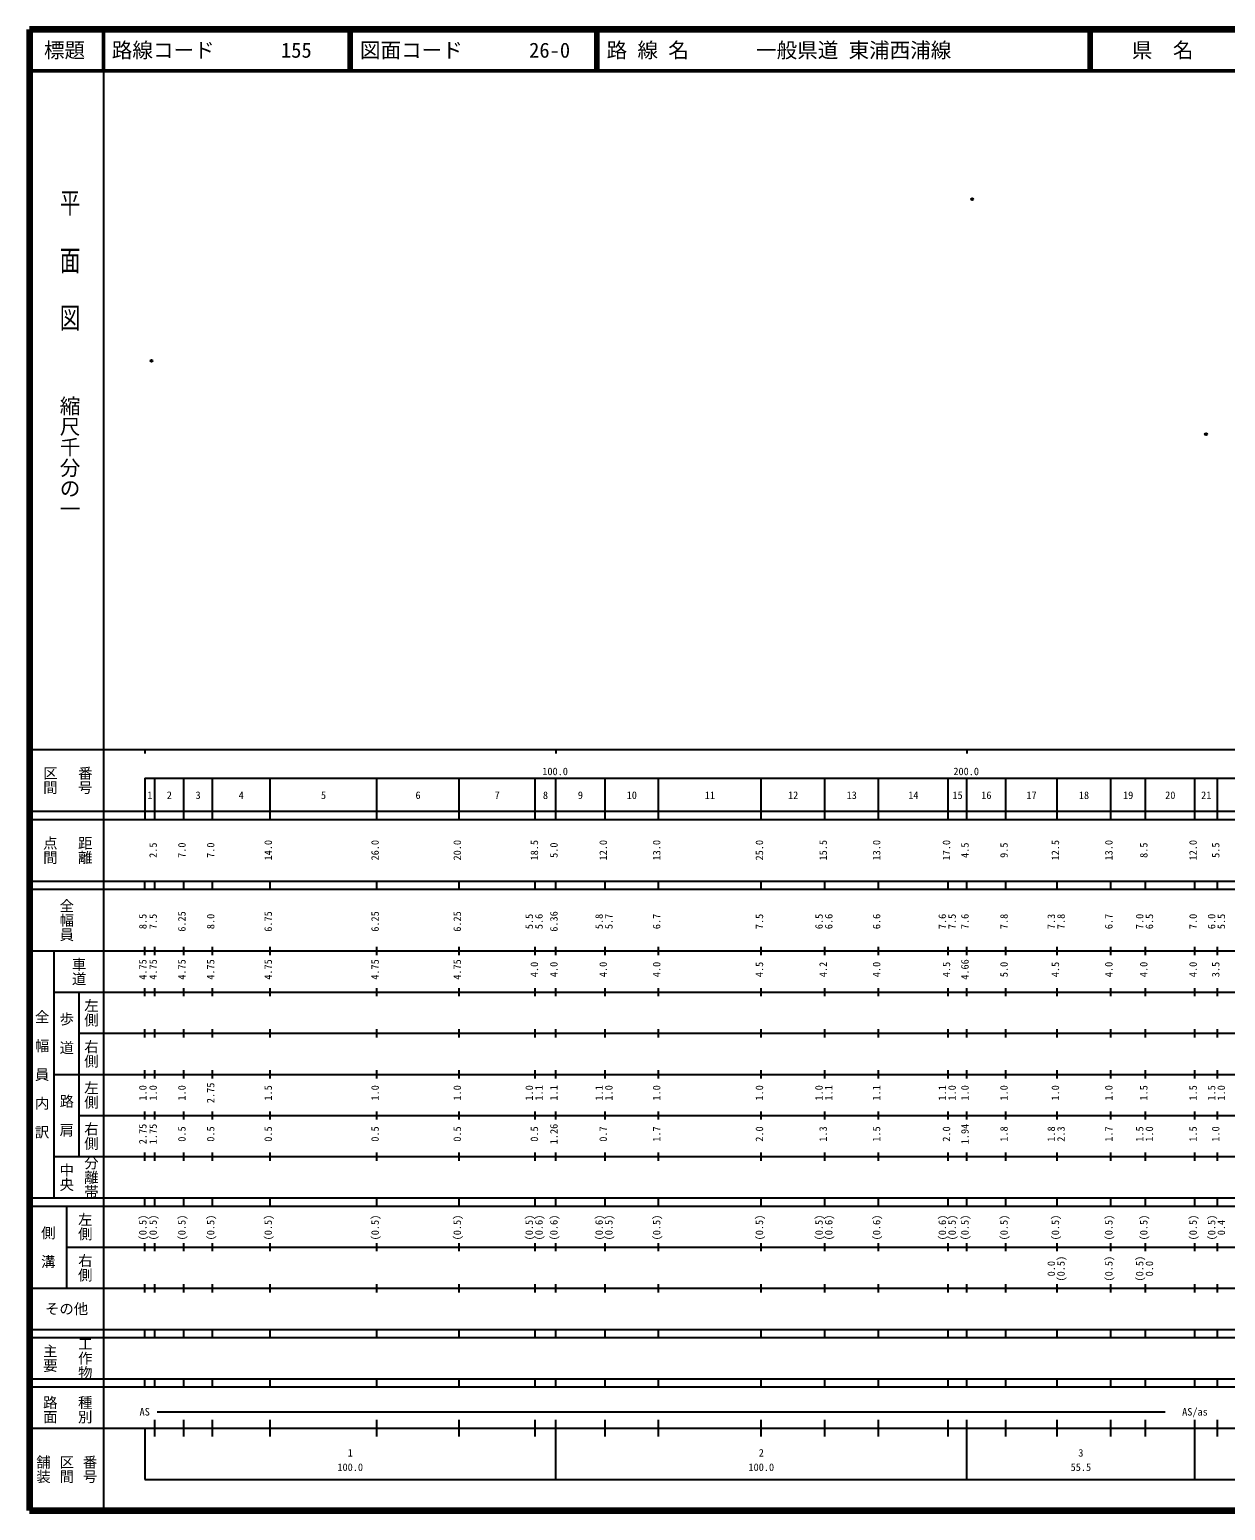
# Model space of a CAD drawing. Units: millimetres on the paper. Extents: x 40 to 680, y 20 to 380.
# Drawn here: x 40 to 330.9, y 20 to 380 of the extents above; entities that cross this region are included whole.
import ezdxf
from ezdxf.enums import TextEntityAlignment as Align

# ---------------------------------------------------------------- set-up
doc = ezdxf.new("R2010")
doc.units = ezdxf.units.MM
doc.header["$PDMODE"] = 32
doc.header["$PDSIZE"] = 0.5
doc.layers.add('M-OTRS', color=6, linetype='Continuous')
doc.layers.add('M-TTL-TXT', color=7, linetype='Continuous')
for name, color, linetype, lineweight in [('M-TTL', 2, 'Continuous', 140), ('M-TTL-BAND', 7, 'Continuous', 25), ('M-TTL-LINE', 7, 'Continuous', 50)]:
    doc.layers.add(name, color=color, linetype=linetype, lineweight=lineweight)
doc.styles.add('@ＭＳ ゴシック', font='')
doc.styles.add('ＭＳ ゴシック', font='')
doc.styles.get('@ＭＳ ゴシック').set_extended_font_data('@MS Gothic')
doc.styles.get('ＭＳ ゴシック').set_extended_font_data('MS Gothic')

msp = doc.modelspace()

# ---------------------------------------------------------------- linework, layer by layer
at = {"layer": 'M-OTRS'}
for p in [(269.293, 338.754), (69.632, 299.456), (326.189, 281.665)]:
    msp.add_point(p, dxfattribs=at)
at = {"layer": 'M-TTL'}
for p, q in [((40, 380), (40, 20)), ((680, 380), (40, 380)), ((40, 20), (680, 20))]:
    msp.add_line(p, q, dxfattribs=at)
at = {"layer": 'M-TTL-BAND'}
for p, q in [((58, 370), (58, 20)), ((40, 205), (579, 205)), ((68, 205), (68, 204)), ((168, 205), (168, 204)), ((268, 205), (268, 204)), ((68, 198), (579, 198)), ((68, 198), (68, 188)), ((70.5, 188), (70.5, 198)), ((77.5, 188), (77.5, 198)), ((84.5, 188), (84.5, 198)), ((98.5, 188), (98.5, 198)), ((124.5, 188), (124.5, 198)), ((144.5, 188), (144.5, 198)), ((163, 188), (163, 198)), ((168, 188), (168, 198)), ((180, 188), (180, 198)), ((193, 188), (193, 198)), ((218, 188), (218, 198)), ((233.5, 188), (233.5, 198)), ((246.5, 188), (246.5, 198)), ((263.5, 188), (263.5, 198)), ((268, 188), (268, 198)), ((277.5, 188), (277.5, 198)), ((290, 188), (290, 198)), ((303, 188), (303, 198)), ((311.5, 188), (311.5, 198)), ((323.5, 188), (323.5, 198)), ((329, 188), (329, 198)), ((40, 190), (579, 190)), ((40, 188), (579, 188)), ((40, 173), (579, 173)), ((68, 171), (68, 173)), ((70.5, 171), (70.5, 173)), ((77.5, 171), (77.5, 173)), ((84.5, 171), (84.5, 173)), ((98.5, 171), (98.5, 173)), ((124.5, 171), (124.5, 173)), ((144.5, 171), (144.5, 173)), ((163, 171), (163, 173)), ((168, 171), (168, 173)), ((180, 171), (180, 173)), ((193, 171), (193, 173)), ((218, 171), (218, 173)), ((233.5, 171), (233.5, 173)), ((246.5, 171), (246.5, 173)), ((263.5, 171), (263.5, 173)), ((268, 171), (268, 173)), ((277.5, 171), (277.5, 173)), ((290, 171), (290, 173)), ((303, 171), (303, 173)), ((311.5, 171), (311.5, 173)), ((323.5, 171), (323.5, 173)), ((329, 171), (329, 173)), ((40, 171), (579, 171)), ((40, 156), (579, 156)), ((46, 96), (46, 156)), ((68, 155), (68, 157)), ((70.5, 155), (70.5, 157)), ((77.5, 155), (77.5, 157)), ((84.5, 155), (84.5, 157)), ((98.5, 155), (98.5, 157)), ((124.5, 155), (124.5, 157)), ((144.5, 155), (144.5, 157)), ((163, 155), (163, 157)), ((168, 155), (168, 157)), ((180, 155), (180, 157)), ((193, 155), (193, 157)), ((218, 155), (218, 157)), ((233.5, 155), (233.5, 157)), ((246.5, 155), (246.5, 157)), ((263.5, 155), (263.5, 157)), ((268, 155), (268, 157)), ((277.5, 155), (277.5, 157)), ((290, 155), (290, 157)), ((303, 155), (303, 157)), ((311.5, 155), (311.5, 157)), ((323.5, 155), (323.5, 157)), ((329, 155), (329, 157)), ((46, 146), (579, 146)), ((52, 146), (52, 106)), ((68, 145), (68, 147)), ((70.5, 145), (70.5, 147)), ((77.5, 145), (77.5, 147)), ((84.5, 145), (84.5, 147)), ((98.5, 145), (98.5, 147)), ((124.5, 145), (124.5, 147)), ((144.5, 145), (144.5, 147)), ((163, 145), (163, 147)), ((168, 145), (168, 147)), ((180, 145), (180, 147)), ((193, 145), (193, 147)), ((218, 145), (218, 147)), ((233.5, 145), (233.5, 147)), ((246.5, 145), (246.5, 147)), ((263.5, 145), (263.5, 147)), ((268, 145), (268, 147)), ((277.5, 145), (277.5, 147)), ((290, 145), (290, 147)), ((303, 145), (303, 147)), ((311.5, 145), (311.5, 147)), ((323.5, 145), (323.5, 147)), ((329, 145), (329, 147)), ((68, 135), (68, 137)), ((70.5, 135), (70.5, 137)), ((77.5, 135), (77.5, 137)), ((84.5, 135), (84.5, 137)), ((98.5, 135), (98.5, 137)), ((124.5, 135), (124.5, 137)), ((144.5, 135), (144.5, 137)), ((163, 135), (163, 137)), ((168, 135), (168, 137)), ((180, 135), (180, 137)), ((193, 135), (193, 137)), ((218, 135), (218, 137)), ((233.5, 135), (233.5, 137)), ((246.5, 135), (246.5, 137)), ((263.5, 135), (263.5, 137)), ((268, 135), (268, 137)), ((277.5, 135), (277.5, 137)), ((290, 135), (290, 137)), ((303, 135), (303, 137)), ((311.5, 135), (311.5, 137)), ((323.5, 135), (323.5, 137)), ((329, 135), (329, 137)), ((52, 136), (579, 136)), ((46, 126), (579, 126)), ((68, 125), (68, 127)), ((70.5, 125), (70.5, 127)), ((77.5, 125), (77.5, 127)), ((84.5, 125), (84.5, 127)), ((98.5, 125), (98.5, 127)), ((124.5, 125), (124.5, 127)), ((144.5, 125), (144.5, 127)), ((163, 125), (163, 127)), ((168, 125), (168, 127)), ((180, 125), (180, 127)), ((193, 125), (193, 127)), ((218, 125), (218, 127)), ((233.5, 125), (233.5, 127)), ((246.5, 125), (246.5, 127)), ((263.5, 125), (263.5, 127)), ((268, 125), (268, 127)), ((277.5, 125), (277.5, 127)), ((290, 125), (290, 127)), ((303, 125), (303, 127)), ((311.5, 125), (311.5, 127)), ((323.5, 125), (323.5, 127)), ((329, 125), (329, 127)), ((52, 116), (579, 116)), ((68, 115), (68, 117)), ((70.5, 115), (70.5, 117)), ((77.5, 115), (77.5, 117)), ((84.5, 115), (84.5, 117)), ((98.5, 115), (98.5, 117)), ((124.5, 115), (124.5, 117)), ((144.5, 115), (144.5, 117)), ((163, 115), (163, 117)), ((168, 115), (168, 117)), ((180, 115), (180, 117)), ((193, 115), (193, 117)), ((218, 115), (218, 117)), ((233.5, 115), (233.5, 117)), ((246.5, 115), (246.5, 117)), ((263.5, 115), (263.5, 117)), ((268, 115), (268, 117)), ((277.5, 115), (277.5, 117)), ((290, 115), (290, 117)), ((303, 115), (303, 117)), ((311.5, 115), (311.5, 117)), ((323.5, 115), (323.5, 117)), ((329, 115), (329, 117)), ((46, 106), (579, 106)), ((68, 105), (68, 107)), ((70.5, 105), (70.5, 107)), ((77.5, 105), (77.5, 107)), ((84.5, 105), (84.5, 107)), ((98.5, 105), (98.5, 107)), ((124.5, 105), (124.5, 107)), ((144.5, 105), (144.5, 107)), ((163, 105), (163, 107)), ((168, 105), (168, 107)), ((180, 105), (180, 107)), ((193, 105), (193, 107)), ((218, 105), (218, 107)), ((233.5, 105), (233.5, 107)), ((246.5, 105), (246.5, 107)), ((263.5, 105), (263.5, 107)), ((268, 105), (268, 107)), ((277.5, 105), (277.5, 107)), ((290, 105), (290, 107)), ((303, 105), (303, 107)), ((311.5, 105), (311.5, 107)), ((323.5, 105), (323.5, 107)), ((329, 105), (329, 107)), ((40, 96), (579, 96)), ((40, 94), (579, 94)), ((49, 94), (49, 74)), ((68, 94), (68, 96)), ((70.5, 94), (70.5, 96)), ((77.5, 94), (77.5, 96)), ((84.5, 94), (84.5, 96)), ((98.5, 94), (98.5, 96)), ((124.5, 94), (124.5, 96)), ((144.5, 94), (144.5, 96)), ((163, 94), (163, 96)), ((168, 94), (168, 96)), ((180, 94), (180, 96)), ((193, 94), (193, 96)), ((218, 94), (218, 96)), ((233.5, 94), (233.5, 96)), ((246.5, 94), (246.5, 96)), ((263.5, 94), (263.5, 96)), ((268, 94), (268, 96)), ((277.5, 94), (277.5, 96)), ((290, 94), (290, 96)), ((303, 94), (303, 96)), ((311.5, 94), (311.5, 96)), ((323.5, 94), (323.5, 96)), ((329, 94), (329, 96)), ((49, 84), (579, 84)), ((68, 83), (68, 85)), ((70.5, 83), (70.5, 85)), ((77.5, 83), (77.5, 85)), ((84.5, 83), (84.5, 85)), ((98.5, 83), (98.5, 85)), ((124.5, 83), (124.5, 85)), ((144.5, 83), (144.5, 85)), ((163, 83), (163, 85)), ((168, 83), (168, 85)), ((180, 83), (180, 85)), ((193, 83), (193, 85)), ((218, 83), (218, 85)), ((233.5, 83), (233.5, 85)), ((246.5, 83), (246.5, 85)), ((263.5, 83), (263.5, 85)), ((268, 83), (268, 85)), ((277.5, 83), (277.5, 85)), ((290, 83), (290, 85)), ((303, 83), (303, 85)), ((311.5, 83), (311.5, 85)), ((323.5, 83), (323.5, 85)), ((329, 83), (329, 85)), ((40, 74), (579, 74)), ((68, 73), (68, 75)), ((70.5, 73), (70.5, 75)), ((77.5, 73), (77.5, 75)), ((84.5, 73), (84.5, 75)), ((98.5, 73), (98.5, 75)), ((124.5, 73), (124.5, 75)), ((144.5, 73), (144.5, 75)), ((163, 73), (163, 75)), ((168, 73), (168, 75)), ((180, 73), (180, 75)), ((193, 73), (193, 75)), ((218, 73), (218, 75)), ((233.5, 73), (233.5, 75)), ((246.5, 73), (246.5, 75)), ((263.5, 73), (263.5, 75)), ((268, 73), (268, 75)), ((277.5, 73), (277.5, 75)), ((290, 73), (290, 75)), ((303, 73), (303, 75)), ((311.5, 73), (311.5, 75)), ((323.5, 73), (323.5, 75)), ((329, 73), (329, 75)), ((40, 64), (579, 64)), ((40, 62), (579, 62)), ((68, 62), (68, 64)), ((70.5, 62), (70.5, 64)), ((77.5, 62), (77.5, 64)), ((84.5, 62), (84.5, 64)), ((98.5, 62), (98.5, 64)), ((124.5, 62), (124.5, 64)), ((144.5, 62), (144.5, 64)), ((163, 62), (163, 64)), ((168, 62), (168, 64)), ((180, 62), (180, 64)), ((193, 62), (193, 64)), ((218, 62), (218, 64)), ((233.5, 62), (233.5, 64)), ((246.5, 62), (246.5, 64)), ((263.5, 62), (263.5, 64)), ((268, 62), (268, 64)), ((277.5, 62), (277.5, 64)), ((290, 62), (290, 64)), ((303, 62), (303, 64)), ((311.5, 62), (311.5, 64)), ((323.5, 62), (323.5, 64)), ((329, 62), (329, 64)), ((40, 52), (579, 52)), ((68, 50), (68, 52)), ((70.5, 50), (70.5, 52)), ((77.5, 50), (77.5, 52)), ((84.5, 50), (84.5, 52)), ((98.5, 50), (98.5, 52)), ((124.5, 50), (124.5, 52)), ((144.5, 50), (144.5, 52)), ((163, 50), (163, 52)), ((168, 50), (168, 52)), ((180, 50), (180, 52)), ((193, 50), (193, 52)), ((218, 50), (218, 52)), ((233.5, 50), (233.5, 52)), ((246.5, 50), (246.5, 52)), ((263.5, 50), (263.5, 52)), ((268, 50), (268, 52)), ((277.5, 50), (277.5, 52)), ((290, 50), (290, 52)), ((303, 50), (303, 52)), ((311.5, 50), (311.5, 52)), ((323.5, 50), (323.5, 52)), ((329, 50), (329, 52)), ((40, 50), (579, 50)), ((71, 44), (316.265, 44)), ((40, 40), (579, 40)), ((68, 40), (68, 27.5)), ((70.5, 38), (70.5, 42)), ((77.5, 38), (77.5, 42)), ((84.5, 38), (84.5, 42)), ((98.5, 38), (98.5, 42)), ((124.5, 38), (124.5, 42)), ((144.5, 38), (144.5, 42)), ((163, 38), (163, 42)), ((168, 27.5), (168, 42)), ((180, 38), (180, 42)), ((193, 38), (193, 42)), ((218, 38), (218, 42)), ((233.5, 38), (233.5, 42)), ((246.5, 38), (246.5, 42)), ((263.5, 38), (263.5, 42)), ((268, 27.5), (268, 42)), ((277.5, 38), (277.5, 42)), ((290, 38), (290, 42)), ((303, 38), (303, 42)), ((311.5, 38), (311.5, 42)), ((323.5, 27.5), (323.5, 42)), ((329, 38), (329, 42)), ((68, 27.5), (579, 27.5))]:
    msp.add_line(p, q, dxfattribs=at)
at = {"layer": 'M-TTL-LINE'}
for p, q in [((58, 380), (58, 370)), ((117.75, 380), (117.75, 370)), ((118.25, 380), (118.25, 370)), ((177.75, 380), (177.75, 370)), ((178.25, 380), (178.25, 370)), ((297.75, 380), (297.75, 370)), ((298.25, 380), (298.25, 370)), ((40, 370), (680, 370))]:
    msp.add_line(p, q, dxfattribs=at)

# ---------------------------------------------------------------- texts
at = {"layer": 'M-TTL-BAND', "style": '@ＭＳ ゴシック', "width": 1.4}
msp.add_text('平  面  図', height=3.666, rotation=270, dxfattribs=at).set_placement((49.777, 306.475), align=Align.MIDDLE_RIGHT)
at = {"layer": 'M-TTL-BAND', "style": '@ＭＳ ゴシック'}
msp.add_text('縮尺千分の一', height=3.666, rotation=270, dxfattribs=at).set_placement((49.777, 261.03), align=Align.MIDDLE_RIGHT)
for s, p in [('区間', (45, 197.5)), ('番号', (53.5, 197.5)), ('点間', (45, 180.5)), ('距離', (53.5, 180.5)), ('全幅員', (49, 163.5)), ('車道', (52, 151)), ('左側', (55, 141)), ('全\u3000幅\u3000員\u3000内\u3000訳', (43, 126)), ('歩\u3000道', (49, 136)), ('右側', (55, 131)), ('左側', (55, 121)), ('路\u3000肩', (49, 116)), ('右側', (55, 111)), ('分離帯', (55, 101)), ('中央', (49, 101)), ('左側', (53.5, 89)), ('側\u3000溝', (44.5, 84)), ('右側', (53.5, 79)), ('工作物', (53.5, 57)), ('主要', (45, 57)), ('路面', (45, 44.5)), ('種別', (53.5, 44.5)), ('舗装', (43.333, 30)), ('区間', (49, 30)), ('番号', (54.667, 30))]:
    msp.add_text(s, height=2.566, rotation=270, dxfattribs=at).set_placement(p, align=Align.MIDDLE_CENTER)
at = {"layer": 'M-TTL-BAND', "style": 'ＭＳ ゴシック'}
for s, p in [('100.0', (167.844, 198.195)), ('200.0', (267.844, 198.195)), ('1', (69.25, 192.405)), ('2', (74, 192.405)), ('3', (81, 192.405)), ('4', (91.5, 192.405)), ('5', (111.5, 192.405)), ('6', (134.5, 192.405)), ('7', (153.75, 192.405)), ('8', (165.5, 192.405)), ('9', (174, 192.405)), ('10', (186.5, 192.405)), ('11', (205.5, 192.405)), ('12', (225.75, 192.405)), ('13', (240, 192.405)), ('14', (255, 192.405)), ('15', (265.75, 192.405)), ('16', (272.75, 192.405)), ('17', (283.75, 192.405)), ('18', (296.5, 192.405)), ('19', (307.25, 192.405)), ('20', (317.5, 192.405)), ('21', (326.25, 192.405)), ('AS', (68, 42.5)), ('AS/as', (323.5, 42.5)), ('1', (118, 32.523)), ('2', (218, 32.523)), ('3', (295.75, 32.523)), ('100.0', (118, 29.033)), ('100.0', (218, 29.033)), ('55.5', (295.75, 29.033))]:
    msp.add_text(s, height=1.833, dxfattribs=at).set_placement(p, align=Align.BOTTOM_CENTER)
for s, p in [('2.5', (71.5, 180.5)), ('7.0', (78.5, 180.5)), ('7.0', (85.5, 180.5)), ('14.0', (99.5, 180.5)), ('26.0', (125.5, 180.5)), ('20.0', (145.5, 180.5)), ('18.5', (164.25, 180.5)), ('5.0', (169, 180.5)), ('12.0', (181, 180.5)), ('13.0', (194, 180.5)), ('25.0', (219, 180.5)), ('15.5', (234.5, 180.5)), ('13.0', (247.5, 180.5)), ('17.0', (264.5, 180.5)), ('4.5', (269, 180.5)), ('9.5', (278.5, 180.5)), ('12.5', (291, 180.5)), ('13.0', (304, 180.5)), ('8.5', (312.5, 180.5)), ('12.0', (324.5, 180.5)), ('5.5', (330, 180.5)), ('8.5', (69, 163.174)), ('7.5', (71.5, 163.174)), ('6.25', (78.5, 163.174)), ('8.0', (85.5, 163.174)), ('6.75', (99.5, 163.174)), ('6.25', (125.5, 163.174)), ('6.25', (145.5, 163.174)), ('5.5', (163, 163.174)), ('5.6', (165.37, 163.174)), ('6.36', (169, 163.174)), ('5.8', (180, 163.174)), ('5.7', (182.37, 163.174)), ('6.7', (194, 163.174)), ('7.5', (219, 163.174)), ('6.5', (233.5, 163.174)), ('6.6', (235.87, 163.174)), ('6.6', (247.5, 163.174)), ('7.6', (263.5, 163.174)), ('7.5', (265.87, 163.174)), ('7.6', (269, 163.174)), ('7.8', (278.5, 163.174)), ('7.3', (290, 163.174)), ('7.8', (292.37, 163.174)), ('6.7', (304, 163.174)), ('7.0', (311.5, 163.174)), ('6.5', (313.87, 163.174)), ('7.0', (324.5, 163.174)), ('6.0', (329, 163.174)), ('5.5', (331.37, 163.174)), ('4.75', (69, 151.5)), ('4.75', (71.5, 151.5)), ('4.75', (78.5, 151.5)), ('4.75', (85.5, 151.5)), ('4.75', (99.5, 151.5)), ('4.75', (125.5, 151.5)), ('4.75', (145.5, 151.5)), ('4.0', (164.25, 151.5)), ('4.0', (169, 151.5)), ('4.0', (181, 151.5)), ('4.0', (194, 151.5)), ('4.5', (219, 151.5)), ('4.2', (234.5, 151.5)), ('4.0', (247.5, 151.5)), ('4.5', (264.5, 151.5)), ('4.66', (269, 151.5)), ('5.0', (278.5, 151.5)), ('4.5', (291, 151.5)), ('4.0', (304, 151.5)), ('4.0', (312.5, 151.5)), ('4.0', (324.5, 151.5)), ('3.5', (330, 151.5)), ('1.0', (69, 121.5)), ('1.0', (71.5, 121.5)), ('1.0', (78.5, 121.5)), ('2.75', (85.5, 121.5)), ('1.5', (99.5, 121.5)), ('1.0', (125.5, 121.5)), ('1.0', (145.5, 121.5)), ('1.0', (163, 121.5)), ('1.1', (165.37, 121.5)), ('1.1', (169, 121.5)), ('1.1', (180, 121.5)), ('1.0', (182.37, 121.5)), ('1.0', (194, 121.5)), ('1.0', (219, 121.5)), ('1.0', (233.5, 121.5)), ('1.1', (235.87, 121.5)), ('1.1', (247.5, 121.5)), ('1.1', (263.5, 121.5)), ('1.0', (265.87, 121.5)), ('1.0', (269, 121.5)), ('1.0', (278.5, 121.5)), ('1.0', (291, 121.5)), ('1.0', (304, 121.5)), ('1.5', (312.5, 121.5)), ('1.5', (324.5, 121.5)), ('1.5', (329, 121.5)), ('1.0', (331.37, 121.5)), ('2.75', (69, 111.5)), ('1.75', (71.5, 111.5)), ('0.5', (78.5, 111.5)), ('0.5', (85.5, 111.5)), ('0.5', (99.5, 111.5)), ('0.5', (125.5, 111.5)), ('0.5', (145.5, 111.5)), ('0.5', (164.25, 111.5)), ('1.26', (169, 111.5)), ('0.7', (181, 111.5)), ('1.7', (194, 111.5)), ('2.0', (219, 111.5)), ('1.3', (234.5, 111.5)), ('1.5', (247.5, 111.5)), ('2.0', (264.5, 111.5)), ('1.94', (269, 111.5)), ('1.8', (278.5, 111.5)), ('1.8', (290, 111.5)), ('2.3', (292.37, 111.5)), ('1.7', (304, 111.5)), ('1.5', (311.5, 111.5)), ('1.0', (313.87, 111.5)), ('1.5', (324.5, 111.5)), ('1.0', (330, 111.5)), ('(0.5)', (69, 88.764)), ('(0.5)', (71.5, 88.764)), ('(0.5)', (78.5, 88.764)), ('(0.5)', (85.5, 88.764)), ('(0.5)', (99.5, 88.764)), ('(0.5)', (125.5, 88.764)), ('(0.5)', (145.5, 88.764)), ('(0.5)', (163, 88.764)), ('(0.6)', (165.37, 88.764)), ('(0.6)', (169, 88.764)), ('(0.6)', (180, 88.764)), ('(0.5)', (182.37, 88.764)), ('(0.5)', (194, 88.764)), ('(0.5)', (219, 88.764)), ('(0.5)', (233.5, 88.764)), ('(0.6)', (235.87, 88.764)), ('(0.6)', (247.5, 88.764)), ('(0.6)', (263.5, 88.764)), ('(0.5)', (265.87, 88.764)), ('(0.5)', (269, 88.764)), ('(0.5)', (278.5, 88.764)), ('(0.5)', (291, 88.764)), ('(0.5)', (304, 88.764)), ('(0.5)', (312.5, 88.764)), ('(0.5)', (324.5, 88.764)), ('(0.5)', (329, 88.764)), ('0.4', (331.37, 88.764)), ('0.0', (290, 78.764)), ('(0.5)', (292.37, 78.764)), ('(0.5)', (304, 78.764)), ('(0.5)', (311.5, 78.764)), ('0.0', (313.87, 78.764))]:
    msp.add_text(s, height=1.833, rotation=90, dxfattribs=at).set_placement(p, align=Align.BOTTOM_CENTER)
msp.add_text('その他', height=2.566, dxfattribs=at).set_placement((49, 69), align=Align.MIDDLE_CENTER)
at = {"layer": 'M-TTL-TXT', "style": 'ＭＳ ゴシック'}
for s, p in [('標題', (48.5, 375)), ('県\u3000名', (315.625, 375))]:
    msp.add_text(s, height=3.666, dxfattribs=at).set_placement(p, align=Align.MIDDLE_CENTER)
for s, p in [('路線コード', (60, 375)), ('155', (101.142, 375)), ('図面コード', (120.38, 375)), ('26-0', (161.521, 375)), ('路 線 名', (180.38, 375)), ('一般県道 東浦西浦線', (216.734, 375))]:
    msp.add_text(s, height=3.666, dxfattribs=at).set_placement(p, align=Align.MIDDLE_LEFT)

doc.saveas('drawing.dxf')
